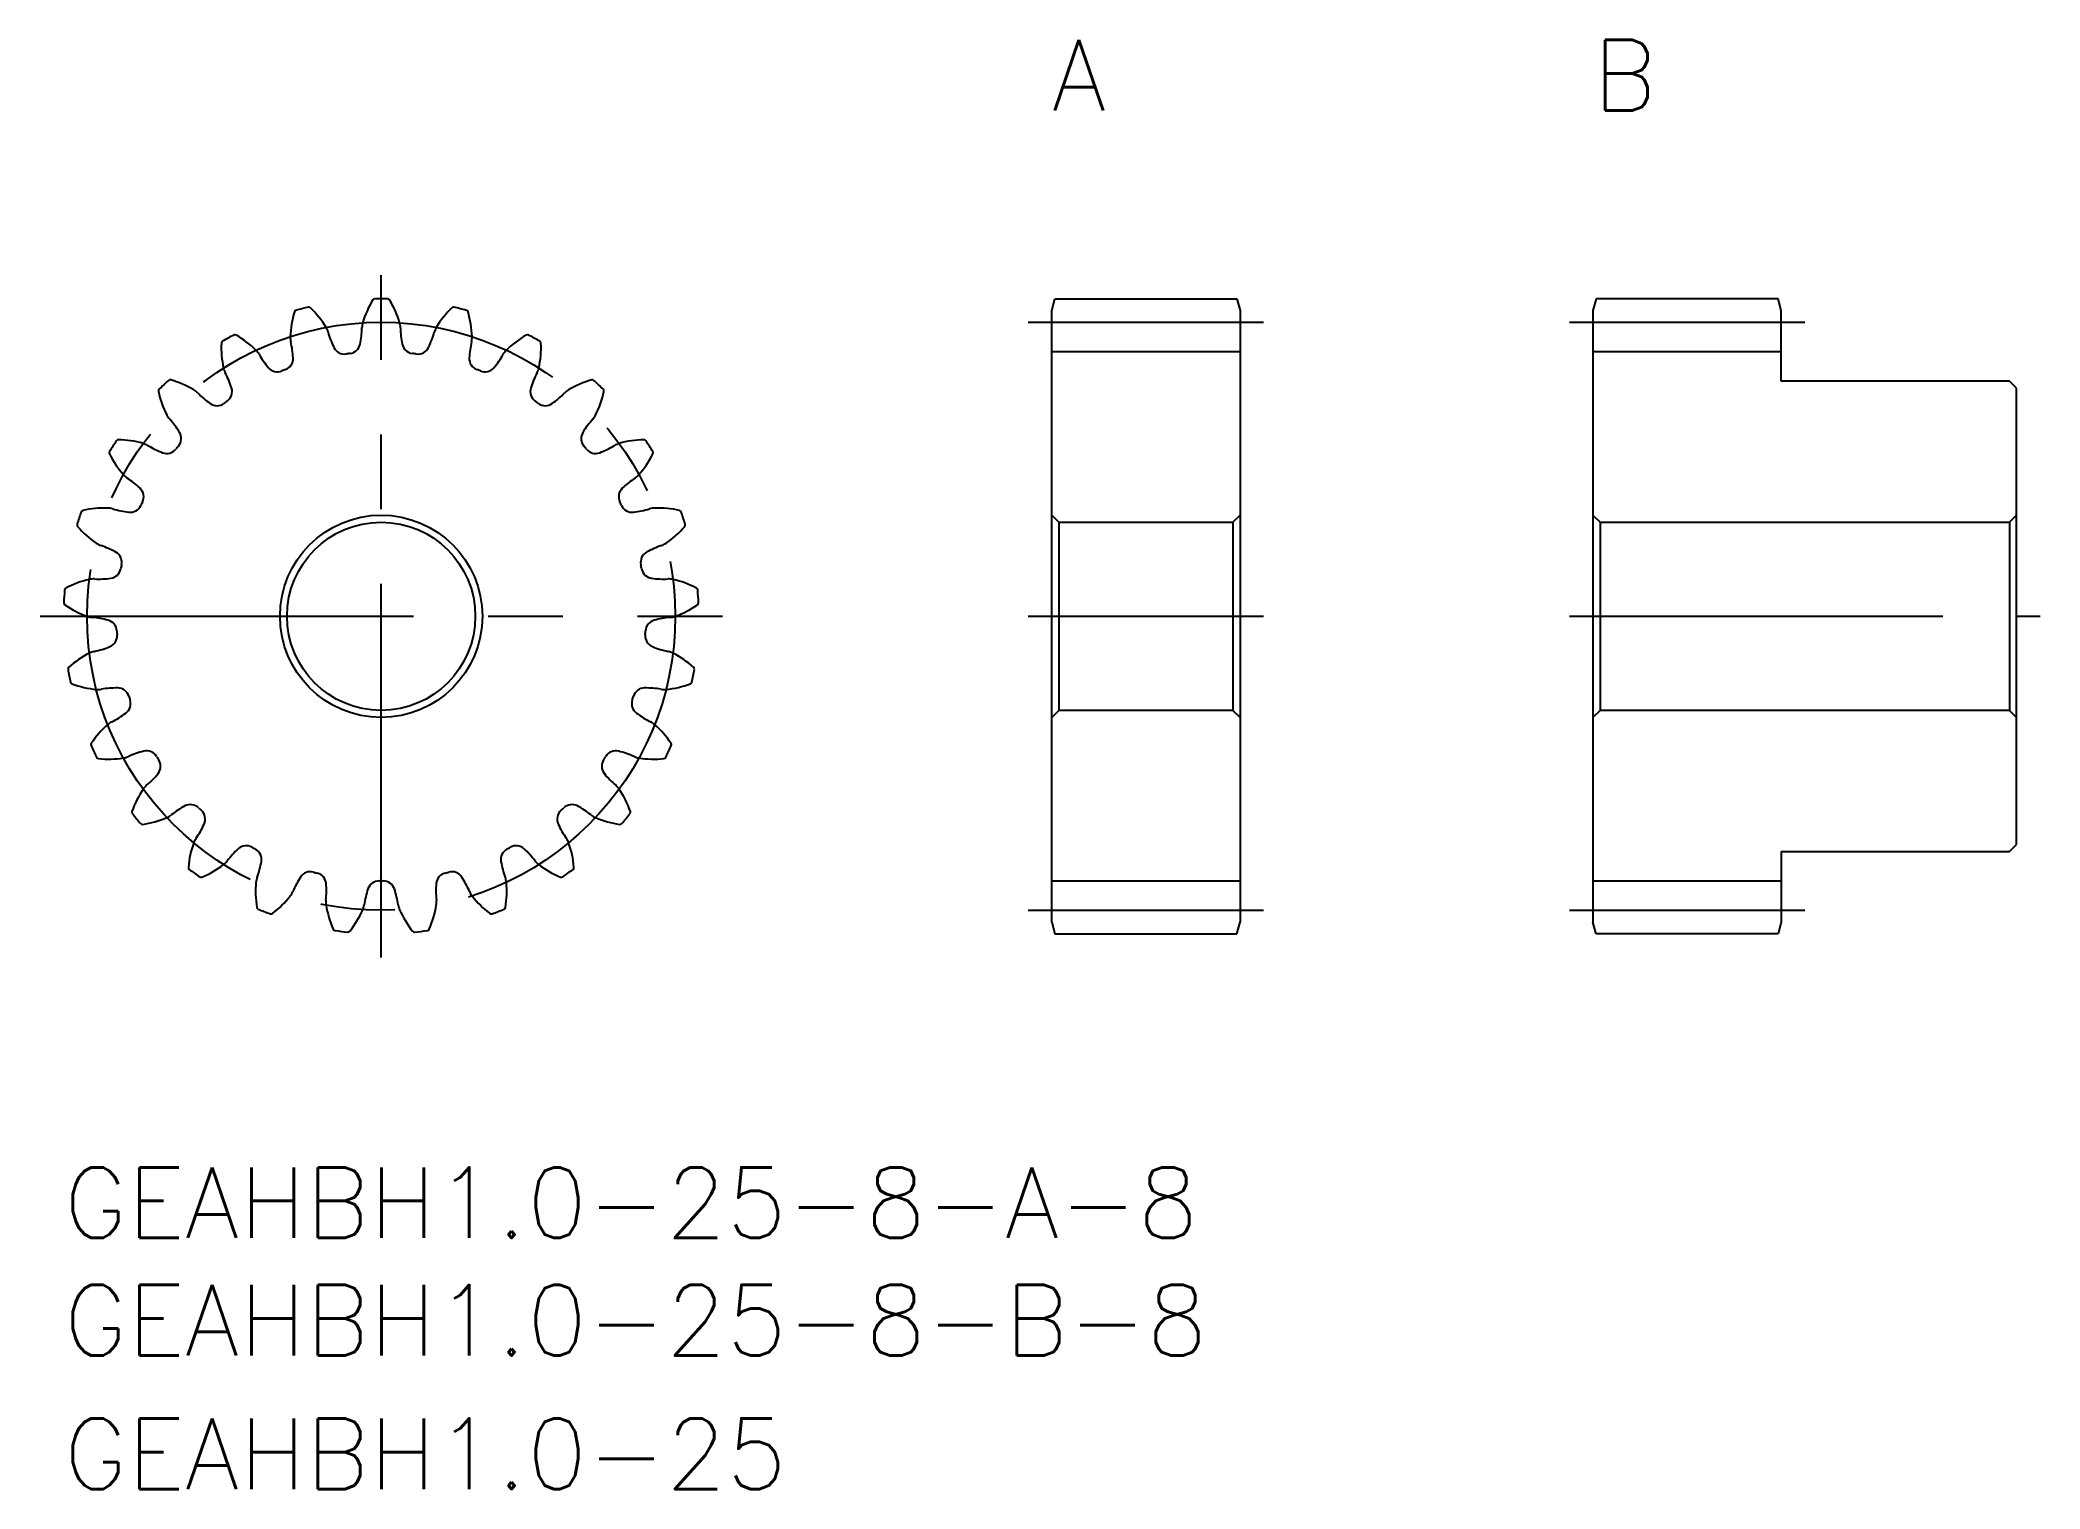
# Model space of a CAD drawing. Extents: x -1 to 84, y -13.7 to 47.9.
import ezdxf

# ---------------------------------------------------------------- set-up
doc = ezdxf.new("R2010")
doc.units = 0
doc.header["$LTSCALE"] = 0.5
doc.linetypes.add('CENTER', pattern=[50.8, 31.75, -6.35, 6.35, -6.35])
for name, color, linetype in [('MSM_CENTER', 1, 'CENTER'), ('MSM_CONTINUOUS', 7, 'CONTINUOUS'), ('MSM_PART_NUMBER', 7, 'CONTINUOUS')]:
    doc.layers.add(name, color=color, linetype=linetype)
doc.styles.get("Standard").update_dxf_attribs({"font": 'txt.shx', "height": 3, "bigfont": 'bigfont.shx'})

# ---------------------------------------------------------------- blocks, each defined once
blk = doc.blocks.new('*U4')
at = {"layer": 'MSM_PART_NUMBER'}
blk.add_text('GEAHBH1.0-25-8-A-8', height=3, dxfattribs=at).set_placement((0, -3))
blk = doc.blocks.new('*U5')
at = {"layer": 'MSM_PART_NUMBER'}
blk.add_text('GEAHBH1.0-25-8-B-8', height=3, dxfattribs=at).set_placement((0, -8))
blk = doc.blocks.new('*U8')
at = {"layer": 'MSM_PART_NUMBER'}
blk.add_text('GEAHBH1.0-25', height=3, dxfattribs=at).set_placement((0, -13.675))

msp = doc.modelspace()

# ---------------------------------------------------------------- linework, layer by layer
at = {"layer": 'MSM_CENTER'}
for p, q in [((13.488, 8.926), (13.488, 37.926)), ((40.988, 35.926), (50.988, 35.926)), ((63.988, 35.926), (73.988, 35.926)), ((-1.012, 23.426), (27.988, 23.426)), ((40.988, 23.426), (50.988, 23.426)), ((63.988, 23.426), (83.988, 23.426)), ((40.988, 10.926), (50.988, 10.926)), ((63.988, 10.926), (73.988, 10.926))]:
    msp.add_line(p, q, dxfattribs=at)
msp.add_circle((13.488, 23.426), 12.5, dxfattribs=at)
at = {"layer": 'MSM_CONTINUOUS'}
for p, q in [((41.988, 36.426), (42.122, 36.926)), ((42.122, 36.926), (49.854, 36.926)), ((49.854, 36.926), (49.988, 36.426)), ((65.122, 36.926), (64.988, 36.426)), ((72.854, 36.926), (65.122, 36.926)), ((72.988, 36.426), (72.854, 36.926)), ((41.988, 10.426), (41.988, 36.426)), ((49.988, 36.426), (49.988, 10.426)), ((64.988, 36.426), (64.988, 10.426)), ((72.988, 33.426), (72.988, 36.426)), ((41.988, 34.676), (49.988, 34.676)), ((64.988, 34.676), (72.988, 34.676)), ((82.688, 33.426), (72.988, 33.426)), ((82.988, 33.126), (82.688, 33.426)), ((82.988, 13.726), (82.988, 33.126)), ((41.988, 27.726), (42.288, 27.426)), ((42.288, 27.426), (49.688, 27.426)), ((42.288, 27.426), (42.288, 19.426)), ((49.688, 27.426), (49.988, 27.726)), ((49.688, 27.426), (49.688, 19.426)), ((64.988, 27.726), (65.288, 27.426)), ((65.288, 27.426), (82.688, 27.426)), ((65.288, 27.426), (65.288, 19.426)), ((82.688, 27.426), (82.988, 27.726)), ((82.688, 27.426), (82.688, 19.426)), ((42.288, 19.426), (41.988, 19.126)), ((49.688, 19.426), (42.288, 19.426)), ((49.988, 19.126), (49.688, 19.426)), ((65.288, 19.426), (64.988, 19.126)), ((82.688, 19.426), (65.288, 19.426)), ((82.988, 19.126), (82.688, 19.426)), ((82.688, 13.426), (82.988, 13.726)), ((72.988, 13.426), (82.688, 13.426)), ((72.988, 13.426), (72.988, 10.426)), ((41.988, 12.176), (49.988, 12.176)), ((64.988, 12.176), (72.988, 12.176)), ((41.988, 10.426), (42.122, 9.926)), ((49.854, 9.926), (49.988, 10.426)), ((65.122, 9.926), (64.988, 10.426)), ((72.988, 10.426), (72.854, 9.926)), ((42.122, 9.926), (49.854, 9.926)), ((72.854, 9.926), (65.122, 9.926))]:
    msp.add_line(p, q, dxfattribs=at)
for radius in [4.3, 4]:
    msp.add_circle((13.488, 23.426), radius, dxfattribs=at)
for centre, radius, start, end in [((13.488, 23.426), 13.5, 103.24018, 105.55982), ((10.419, 36.469), 0.1, 45.46335, 103.24018), ((16.7, 34.725), 4.167, 148.93661, 163.6), ((13.217, 36.823), 0.1, 91.15982, 148.93661), ((13.488, 23.426), 13.5, 88.84017, 91.15982), ((13.759, 36.823), 0.1, 31.06335, 88.84004), ((10.275, 34.725), 4.167, 16.4, 31.06338), ((16.557, 36.469), 0.1, 76.75982, 134.53661), ((13.488, 23.426), 13.5, 74.44018, 76.75982), ((13.789, 35.168), 4.167, 163.33661, 178), ((9.893, 36.335), 0.1, 105.55982, 163.33661), ((7.566, 33.571), 4.167, 30.8, 45.46338), ((10.443, 35.285), 0.818, 15.54813, 30.8001), ((13.488, 35.67), 0.818, 163.5999, 178.85187), ((13.488, 35.67), 0.818, 1.14813, 16.4001), ((16.533, 35.285), 0.818, 149.1999, 164.45187), ((19.409, 33.571), 4.167, 134.53661, 149.2), ((17.082, 36.335), 0.1, 16.66335, 74.44018), ((13.186, 35.168), 4.167, 2, 16.66338), ((10.859, 34.874), 4.167, 177.73661, 192.4), ((6.796, 35.035), 0.1, 119.95982, 177.73661), ((13.488, 23.426), 13.5, 117.64018, 119.95982), ((7.271, 35.296), 0.1, 59.86335, 117.64018), ((5.23, 31.779), 4.167, 45.2, 59.86338), ((10.443, 35.285), 0.818, 177.9999, 193.25187), ((5.903, 34.216), 3.846, 2.85504, 13.25196), ((14.936, 36.536), 3.846, 195.54804, 205.94496), ((11.927, 35.072), 0.5, 205.94494, 277.63102), ((12.103, 35.094), 0.5, 276.769, 348.45504), ((8.824, 35.763), 3.846, 348.45504, 358.85196), ((18.151, 35.763), 3.846, 181.14804, 191.54496), ((14.873, 35.094), 0.5, 191.54494, 263.23101), ((15.048, 35.072), 0.5, 262.369, 334.05504), ((12.039, 36.536), 3.846, 334.05504, 344.45196), ((21.073, 34.216), 3.846, 166.74804, 177.14496), ((16.533, 35.285), 0.818, 346.74813, 2.0001), ((21.746, 31.779), 4.167, 120.13661, 134.8), ((19.704, 35.296), 0.1, 62.35982, 120.13661), ((13.488, 23.426), 13.5, 60.04018, 62.35982), ((16.116, 34.874), 4.167, 347.6, 2.26338), ((20.18, 35.035), 0.1, 2.26335, 60.04018), ((7.589, 34.155), 0.818, 29.94813, 45.2001), ((11.631, 36.484), 3.846, 209.94804, 220.34496), ((9.245, 34.383), 0.5, 291.16902, 2.85505), ((13.488, 23.426), 11.25, 96.769, 97.631), ((13.488, 23.426), 11.25, 82.369, 83.231), ((17.731, 34.383), 0.5, 177.14494, 248.83101), ((15.345, 36.484), 3.846, 319.65504, 330.05196), ((19.387, 34.155), 0.818, 134.7999, 150.05187), ((13.488, 23.426), 13.5, 132.04018, 134.35982), ((4.514, 33.377), 0.1, 74.26335, 132.04018), ((3.411, 29.463), 4.167, 59.6, 74.26338), ((7.589, 34.155), 0.818, 192.3999, 207.65187), ((3.457, 31.991), 3.846, 17.25504, 27.65196), ((9.08, 34.318), 0.5, 220.34494, 292.03102), ((13.488, 23.426), 11.25, 111.169, 112.031), ((13.488, 23.426), 11.25, 67.969, 68.831), ((17.895, 34.318), 0.5, 247.969, 319.65505), ((23.518, 31.991), 3.846, 152.34804, 162.74496), ((19.387, 34.155), 0.818, 332.34813, 347.6001), ((23.564, 29.463), 4.167, 105.73661, 120.4), ((22.461, 33.377), 0.1, 47.95982, 105.73661), ((13.488, 23.426), 13.5, 45.64018, 47.95982), ((4.119, 33.006), 0.1, 134.35982, 192.13661), ((8.095, 33.861), 4.167, 192.13661, 206.8), ((5.106, 32.351), 0.818, 44.34813, 59.6001), ((8.441, 35.612), 3.846, 224.34804, 234.74496), ((6.51, 32.879), 0.5, 234.74494, 306.43102), ((13.488, 23.426), 11.25, 125.569, 126.431), ((6.653, 32.983), 0.5, 305.56902, 17.25505), ((20.323, 32.983), 0.5, 162.74496, 234.43101), ((13.488, 23.426), 11.25, 53.569, 54.431), ((20.466, 32.879), 0.5, 233.569, 305.25504), ((18.534, 35.612), 3.846, 305.25504, 315.65196), ((21.87, 32.351), 0.818, 120.3999, 135.65187), ((18.881, 33.861), 4.167, 333.2, 347.86338), ((22.857, 33.006), 0.1, 347.86335, 45.64018), ((5.106, 32.351), 0.818, 206.7999, 222.05187), ((1.643, 29.227), 3.846, 31.65504, 42.05196), ((25.333, 29.227), 3.846, 137.94804, 148.34496), ((21.87, 32.351), 0.818, 317.94813, 333.2001), ((13.488, 23.426), 13.5, 146.44018, 148.75982), ((2.321, 30.833), 0.1, 88.66336, 146.44018), ((2.227, 26.768), 4.167, 74, 88.66338), ((3.15, 29.986), 0.818, 58.74813, 74.0001), ((5.569, 33.974), 3.846, 238.74804, 249.14496), ((13.488, 23.426), 11.25, 139.969, 140.831), ((4.491, 30.983), 0.5, 319.96902, 31.65505), ((22.485, 30.983), 0.5, 148.34496, 220.03101), ((13.488, 23.426), 11.25, 39.169, 40.031), ((21.406, 33.974), 3.846, 290.85504, 301.25196), ((23.826, 29.986), 0.818, 105.9999, 121.25187), ((24.749, 26.768), 4.167, 91.33661, 106), ((24.654, 30.833), 0.1, 33.55982, 91.33661), ((13.488, 23.426), 13.5, 31.24018, 33.55982), ((2.031, 30.375), 0.1, 148.75982, 206.53661), ((5.669, 32.192), 4.167, 206.53661, 221.2), ((4.378, 30.847), 0.5, 249.14494, 320.83102), ((22.597, 30.847), 0.5, 219.169, 290.85504), ((21.307, 32.192), 4.167, 318.8, 333.46338), ((24.945, 30.375), 0.1, 333.46335, 31.24018), ((3.15, 29.986), 0.818, 221.1999, 236.45187), ((0.572, 26.099), 3.846, 46.05504, 56.45196), ((26.404, 26.099), 3.846, 123.54804, 133.94496), ((23.826, 29.986), 0.818, 303.54813, 318.8001), ((2.819, 28.348), 0.5, 263.54494, 335.23102), ((2.894, 28.508), 0.5, 334.36902, 46.05505), ((13.488, 23.426), 11.25, 154.369, 155.231), ((24.082, 28.508), 0.5, 133.94496, 205.63101), ((13.488, 23.426), 11.25, 24.769, 25.631), ((24.157, 28.348), 0.5, 204.769, 276.45505), ((0.662, 27.308), 0.1, 163.15982, 220.93661), ((13.488, 23.426), 13.5, 160.84018, 163.15982), ((3.734, 29.972), 4.167, 220.93661, 235.6), ((0.83, 27.824), 0.1, 103.06335, 160.84018), ((1.749, 23.862), 4.167, 88.4, 103.06338), ((1.843, 27.209), 0.818, 73.14813, 88.4001), ((3.195, 31.673), 3.846, 253.14804, 263.54496), ((23.781, 31.673), 3.846, 276.45504, 286.85196), ((25.133, 27.209), 0.818, 91.5999, 106.85187), ((25.226, 23.862), 4.167, 76.93661, 91.6), ((23.241, 29.972), 4.167, 304.4, 319.06338), ((26.145, 27.824), 0.1, 19.15982, 76.93661), ((13.488, 23.426), 13.5, 16.84018, 19.15982), ((26.313, 27.308), 0.1, 319.06335, 16.84018), ((1.843, 27.209), 0.818, 235.5999, 250.85187), ((0.313, 22.803), 3.846, 60.45504, 70.85196), ((26.663, 22.803), 3.846, 109.14804, 119.54496), ((25.133, 27.209), 0.818, 289.14813, 304.4001), ((1.963, 25.714), 0.5, 348.76902, 60.45505), ((13.488, 23.426), 11.25, 168.769, 169.631), ((25.013, 25.714), 0.5, 119.54496, 191.23101), ((13.488, 23.426), 11.25, 10.369, 11.231), ((2.009, 20.929), 4.167, 102.8, 117.46338), ((1.268, 24.194), 0.818, 87.54813, 102.8001), ((1.467, 28.854), 3.846, 267.54804, 277.94496), ((1.93, 25.54), 0.5, 277.94494, 349.63102), ((25.046, 25.54), 0.5, 190.369, 262.05505), ((25.508, 28.854), 3.846, 262.05504, 272.45196), ((25.708, 24.194), 0.818, 77.1999, 92.45187), ((24.966, 20.929), 4.167, 62.53661, 77.2), ((13.488, 23.426), 13.5, 175.24018, 177.55982), ((0.1, 23.996), 0.1, 177.55982, 235.33661), ((0.134, 24.538), 0.1, 117.46335, 175.24018), ((2.413, 27.341), 4.167, 235.33661, 250), ((24.563, 27.341), 4.167, 290, 304.66338), ((26.842, 24.538), 0.1, 4.75982, 62.53661), ((26.876, 23.996), 0.1, 304.66335, 2.44018), ((13.488, 23.426), 13.5, 2.44018, 4.75982), ((1.268, 24.194), 0.818, 249.9999, 265.25187), ((0.882, 19.546), 3.846, 74.85504, 85.25196), ((1.756, 22.776), 0.5, 3.16902, 74.85505), ((25.22, 22.776), 0.5, 105.14496, 176.83101), ((26.094, 19.546), 3.846, 94.74804, 105.14496), ((25.708, 24.194), 0.818, 274.74813, 290.0001), ((0.495, 25.695), 3.846, 281.94804, 292.34496), ((1.767, 22.6), 0.5, 292.34494, 4.03102), ((13.488, 23.426), 11.25, 183.169, 184.031), ((25.209, 22.6), 0.5, 175.969, 247.65505), ((13.488, 23.426), 11.25, 355.969, 356.831), ((26.481, 25.695), 3.846, 247.65504, 258.05196), ((0.277, 21.182), 0.1, 131.86335, 189.64018), ((2.991, 18.153), 4.167, 117.2, 131.86338), ((1.46, 21.131), 0.818, 101.94813, 117.2001), ((25.515, 21.131), 0.818, 62.7999, 78.05187), ((23.985, 18.153), 4.167, 48.13661, 62.8), ((26.699, 21.182), 0.1, 350.35982, 48.13661), ((13.488, 23.426), 13.5, 189.64018, 191.95982), ((0.379, 20.649), 0.1, 191.95982, 249.73661), ((1.787, 24.464), 4.167, 249.73661, 264.4), ((25.188, 24.464), 4.167, 275.6, 290.26338), ((26.597, 20.649), 0.1, 290.26335, 348.04018), ((13.488, 23.426), 13.5, 348.04018, 350.35982), ((1.46, 21.131), 0.818, 264.3999, 279.65187), ((2.242, 16.533), 3.846, 89.25504, 99.65196), ((2.286, 19.879), 0.5, 17.56902, 89.25505), ((2.34, 19.711), 0.5, 306.74494, 18.43101), ((13.488, 23.426), 11.25, 197.569, 198.431), ((24.635, 19.711), 0.5, 161.569, 233.25505), ((13.488, 23.426), 11.25, 341.569, 342.431), ((24.69, 19.879), 0.5, 90.74494, 162.43101), ((24.733, 16.533), 3.846, 80.34804, 90.74496), ((25.515, 21.131), 0.818, 260.34813, 275.6001), ((4.632, 15.708), 4.167, 131.6, 146.26338), ((2.409, 18.212), 0.818, 116.34813, 131.6001), ((0.339, 22.392), 3.846, 296.34804, 306.74496), ((26.637, 22.392), 3.846, 233.25504, 243.65196), ((24.567, 18.212), 0.818, 48.3999, 63.65187), ((22.344, 15.708), 4.167, 33.73661, 48.4), ((1.25, 17.967), 0.1, 146.26336, 204.04018), ((13.488, 23.426), 13.5, 204.04018, 206.35982), ((13.488, 23.426), 13.5, 333.64018, 335.95982), ((25.725, 17.967), 0.1, 335.95982, 33.73661), ((1.481, 17.476), 0.1, 206.35982, 264.13661), ((1.896, 21.521), 4.167, 264.13661, 278.8), ((2.409, 18.212), 0.818, 278.7999, 294.05187), ((4.31, 13.953), 3.846, 103.65504, 114.05196), ((3.52, 17.204), 0.5, 31.96902, 103.65505), ((13.488, 23.426), 11.25, 211.969, 212.831), ((3.615, 17.055), 0.5, 321.14494, 32.83102), ((23.361, 17.055), 0.5, 147.169, 218.85505), ((13.488, 23.426), 11.25, 327.169, 328.031), ((23.456, 17.204), 0.5, 76.34494, 148.03101), ((22.666, 13.953), 3.846, 65.94804, 76.34496), ((24.567, 18.212), 0.818, 245.94813, 261.2001), ((25.079, 21.521), 4.167, 261.2, 275.86338), ((25.494, 17.476), 0.1, 275.86335, 333.64018), ((4.053, 15.621), 0.818, 130.74813, 146.0001), ((1.009, 19.154), 3.846, 310.74804, 321.14496), ((25.967, 19.154), 3.846, 218.85504, 229.25196), ((22.922, 15.621), 0.818, 33.9999, 49.25187), ((6.829, 13.748), 4.167, 146, 160.66338), ((6.954, 11.968), 3.846, 118.05504, 128.45196), ((5.38, 14.921), 0.5, 46.369, 118.05505), ((21.595, 14.921), 0.5, 61.94494, 133.63101), ((20.022, 11.968), 3.846, 51.54804, 61.94496), ((20.146, 13.748), 4.167, 19.33661, 34), ((2.992, 15.095), 0.1, 160.66335, 218.44018), ((13.488, 23.426), 13.5, 218.44018, 220.75982), ((3.338, 14.677), 0.1, 220.75982, 278.53661), ((2.734, 18.699), 4.167, 278.53661, 293.2), ((4.053, 15.621), 0.818, 293.1999, 308.45187), ((2.463, 16.185), 3.846, 325.14804, 335.54496), ((13.488, 23.426), 11.25, 226.369, 227.231), ((5.509, 14.8), 0.5, 335.54494, 47.23102), ((21.467, 14.8), 0.5, 132.769, 204.45505), ((24.512, 16.185), 3.846, 204.45504, 214.85196), ((13.488, 23.426), 11.25, 312.769, 313.631), ((22.922, 15.621), 0.818, 231.54813, 246.8001), ((24.241, 18.699), 4.167, 246.8, 261.46338), ((23.638, 14.677), 0.1, 261.46335, 319.24018), ((13.488, 23.426), 13.5, 319.24018, 321.55982), ((23.983, 15.095), 0.1, 321.55982, 19.33661), ((9.445, 12.396), 4.167, 160.4, 175.06338), ((6.291, 13.52), 0.818, 145.14813, 160.4001), ((7.75, 13.172), 0.5, 60.769, 132.45505), ((13.488, 23.426), 11.25, 240.769, 241.631), ((13.488, 23.426), 11.25, 298.369, 299.231), ((19.226, 13.172), 0.5, 47.54494, 119.23101), ((20.685, 13.52), 0.818, 19.5999, 34.85187), ((17.53, 12.396), 4.167, 4.93661, 19.6), ((5.394, 12.746), 0.1, 175.06335, 232.84018), ((4.248, 16.173), 4.167, 292.93661, 307.6), ((6.291, 13.52), 0.818, 307.5999, 322.85187), ((10.009, 10.703), 3.846, 132.45504, 142.85196), ((7.905, 13.087), 0.5, 349.94494, 61.63102), ((4.61, 13.671), 3.846, 339.54804, 349.94496), ((19.071, 13.087), 0.5, 118.369, 190.05505), ((22.366, 13.671), 3.846, 190.05504, 200.45196), ((16.967, 10.703), 3.846, 37.14804, 47.54496), ((20.685, 13.52), 0.818, 217.14813, 232.4001), ((22.728, 16.173), 4.167, 232.4, 247.06338), ((21.582, 12.746), 0.1, 307.15982, 4.93661), ((13.488, 23.426), 13.5, 232.84018, 235.15982), ((5.832, 12.428), 0.1, 235.15982, 292.93661), ((12.315, 11.738), 4.167, 174.8, 189.46338), ((8.98, 12.041), 0.818, 159.54813, 174.8001), ((13.282, 10.238), 3.846, 146.85504, 157.25196), ((10.48, 12.067), 0.5, 75.169, 146.85505), ((13.488, 23.426), 11.25, 255.169, 256.031), ((10.651, 12.023), 0.5, 4.34494, 76.03101), ((7.315, 11.77), 3.846, 353.94804, 4.34496), ((13.399, 11.676), 0.5, 89.569, 161.25505), ((13.488, 23.426), 11.25, 269.569, 270.431), ((13.576, 11.676), 0.5, 18.74494, 90.43101), ((19.661, 11.77), 3.846, 175.65504, 186.05196), ((16.324, 12.023), 0.5, 103.969, 175.65505), ((13.488, 23.426), 11.25, 283.969, 284.831), ((16.495, 12.067), 0.5, 33.14494, 104.83101), ((13.694, 10.238), 3.846, 22.74804, 33.14496), ((17.995, 12.041), 0.818, 5.1999, 20.45187), ((14.66, 11.738), 4.167, 350.53661, 5.2), ((21.143, 12.428), 0.1, 247.06335, 304.84018), ((13.488, 23.426), 13.5, 304.84018, 307.15982), ((8.304, 11.069), 0.1, 189.46335, 247.24018), ((6.342, 14.103), 4.167, 307.33661, 322), ((8.98, 12.041), 0.818, 321.9999, 337.25187), ((11.953, 11.278), 0.818, 173.94813, 189.2001), ((15.259, 11.813), 4.167, 189.2, 203.86338), ((11.953, 11.278), 0.818, 336.3999, 351.65187), ((16.568, 10.601), 3.846, 161.25504, 171.65196), ((10.407, 10.601), 3.846, 8.34804, 18.74496), ((15.022, 11.278), 0.818, 188.34813, 203.6001), ((11.717, 11.813), 4.167, 336.13661, 350.8), ((15.022, 11.278), 0.818, 350.7999, 6.05187), ((17.995, 12.041), 0.818, 202.74813, 218.0001), ((20.634, 14.103), 4.167, 218, 232.66338), ((18.672, 11.069), 0.1, 292.75982, 350.53661), ((13.488, 23.426), 13.5, 247.24018, 249.55982), ((8.808, 10.869), 0.1, 249.55982, 307.33661), ((8.885, 12.618), 4.167, 321.73661, 336.4), ((18.091, 12.618), 4.167, 203.6, 218.26338), ((18.167, 10.869), 0.1, 232.66336, 290.44018), ((13.488, 23.426), 13.5, 290.44018, 292.75982), ((11.54, 10.168), 0.1, 203.86335, 261.64018), ((13.488, 23.426), 13.5, 261.64018, 263.95982), ((12.078, 10.1), 0.1, 263.95982, 321.73661), ((14.898, 10.1), 0.1, 218.26335, 276.04018), ((13.488, 23.426), 13.5, 276.04018, 278.35982), ((15.436, 10.168), 0.1, 278.35982, 336.13661)]:
    msp.add_arc(centre, radius, start, end, dxfattribs=at)

# ---------------------------------------------------------------- block references
for name in ['*U4', '*U5', '*U8']:
    msp.add_blockref(name, (0, 0), dxfattribs=at)

# ---------------------------------------------------------------- texts
at = {"layer": 'MSM_PART_NUMBER', "linetype": 'CONTINUOUS'}
for s, p in [('A', (41.988, 44.926)), ('B', (64.988, 44.926))]:
    msp.add_text(s, height=3, dxfattribs=at).set_placement(p)

doc.saveas('drawing.dxf')
